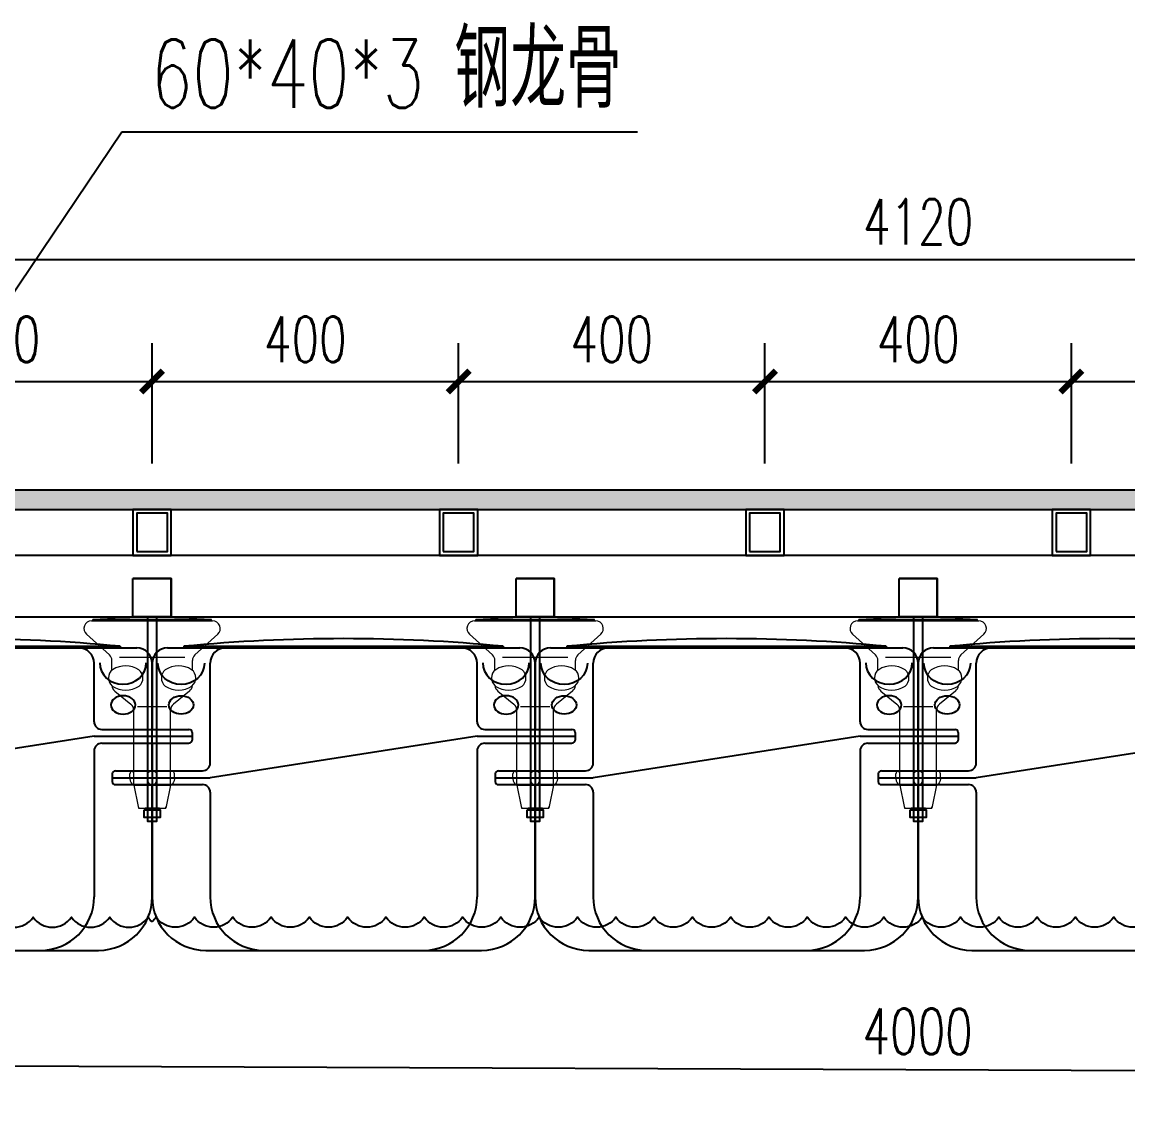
# Model space of a CAD drawing. Header units: millimetres. Extents: x -1003406 to 3312184, y 81337 to 716393.
# Drawn here: x 1093901 to 1095344, y 403350 to 404776 of the extents above; entities that cross this region are included whole.
import ezdxf

# ---------------------------------------------------------------- set-up
doc = ezdxf.new("R2010")
doc.units = ezdxf.units.MM
doc.header["$LTSCALE"] = 10
doc.layers.get('0').update_dxf_attribs({"linetype": 'CONTINUOUS'})
doc.layers.get('Defpoints').update_dxf_attribs({"linetype": 'CONTINUOUS'})
for name, color, linetype in [('DIM_LEAD', 3, 'CONTINUOUS'), ('PUB_DIM', 3, 'CONTINUOUS'), ('PUB_TEXT', 7, 'CONTINUOUS'), ('W-FLOAT_BOWL浮筒', 253, 'CONTINUOUS'), ('W-STEEL_FRAME钢架', 3, 'CONTINUOUS'), ('W-WOOD_STUD木龙骨', 25, 'CONTINUOUS'), ('变形缝', 4, 'CONTINUOUS'), ('塑木板', 32, 'CONTINUOUS'), ('短销钉', 253, 'CONTINUOUS'), ('螺栓', 146, 'CONTINUOUS'), ('龙骨', 10, 'CONTINUOUS')]:
    doc.layers.add(name, color=color, linetype=linetype)
doc.layers.add('伯利恒浮筒', color=5, linetype='CONTINUOUS', lineweight=5)
doc.styles.add('_TCH_DIM', font='SIMPLEX', dxfattribs={"bigfont": 'GBCBIG'})
doc.styles.add('_TCH_DIM_T3', font='SIMPLEX', dxfattribs={"width": 0.7058823529411765, "bigfont": 'GBCBIG'})
doc.dimstyles.new('_T&20', dxfattribs={"dimtxt": 59.5, "dimasz": 20, "dimexe": 50, "dimexo": 60, "dimgap": 20, "dimtad": 1, "dimdec": 0, "dimzin": 0, "dimdsep": 46, "dimtxsty": '_TCH_DIM_T3', "dimblk": 'ARCHTICK', "dimcen": 0.09, "dimclrt": 7, "dimazin": 2, "dimtfac": 1, "dimtdec": 0, "dimtix": 1, "dimtmove": 2, "dimatfit": 3, "dimfxl": 1, "dimtolj": 1, "dimtzin": 0, "dimarcsym": 0})
doc.dimstyles.new('_TCH_ARCH&&20', dxfattribs={"dimtxt": 59.5, "dimasz": 20, "dimexe": 50, "dimexo": 60, "dimgap": 25.25, "dimtad": 1, "dimdec": 0, "dimzin": 0, "dimdsep": 46, "dimtxsty": '_TCH_DIM_T3', "dimblk": 'ARCHTICK', "dimcen": 0.09, "dimclrt": 7, "dimazin": 2, "dimtfac": 1, "dimtdec": 0, "dimtix": 1, "dimtmove": 2, "dimatfit": 3, "dimfxl": 100, "dimtolj": 1, "dimtzin": 0, "dimarcsym": 0})

# ---------------------------------------------------------------- blocks, each defined once
blk = doc.blocks.new('blhft')
at = {"layer": 'W-FLOAT_BOWL浮筒'}
for p, q in [((-230, 395), (230, 395)), ((-208.5, 397), (208.1999999999534, 397)), ((-208.5, 397), (-208.5, 395)), ((208.1999999999534, 397), (208.1999999999534, 395)), ((-250, 234.5), (-250, 375)), ((-174.2640687120147, 244.5), (-174.2640687120147, 375)), ((174.2640687118983, 298.5), (174.2640687118983, 375)), ((250, 375), (250, 288.5)), ((174.2640687118983, 279.5), (-174.2640687120147, 225.5)), ((174.2640687118983, 279.5), (302.0747355405474, 279.5)), ((184.2640687118983, 288.5), (298.0747355405474, 288.5)), ((174.2640687118983, 260.5), (174.2640687118983, 70)), ((184.2640687118983, 270.5), (298.0747355405474, 270.5)), ((250, 270.5), (250, 70)), ((-298.0369826901006, 234.5), (-184.2640687120147, 234.5)), ((-302.0369826901006, 225.5), (-174.2640687120147, 225.5)), ((-298.0369826901006, 216.5), (-184.2640687120147, 216.5)), ((-250, 70), (-250, 216.5)), ((-174.2640687120147, 206.5), (-174.2640687120147, 70)), ((-180, 0), (180, 0))]:
    blk.add_line(p, q, dxfattribs=at)
at = {"layer": 'W-FLOAT_BOWL浮筒', "ltscale": 0.5}
for p, q in [((302.0747355405474, 284.5), (302.0747355405474, 274.5)), ((-302.0369826901006, 230.5), (-302.0369826901006, 220.5))]:
    blk.add_line(p, q, dxfattribs=at)
at = {"layer": 'W-FLOAT_BOWL浮筒'}
for centre, radius, start, end in [((-0.1500000000232831, -1768.484999999986), 2175.485005171261, 84.50425978993003, 95.49574021006995), ((-230, 375), 20, 90, 180), ((-154.2640687120147, 375), 20, 90, 180), ((154.2640687118983, 375), 20, 0, 90), ((230, 375), 20, 0, 90), ((184.2640687118983, 298.5), 10, 180, 270), ((298.0747355405474, 274.5), 4, 270, 0), ((184.2640687118983, 260.5), 10, 90, 180), ((-184.2640687120147, 244.5), 10, 270, 0), ((-298.0369826901006, 220.5), 4, 180, 270), ((-184.2640687120147, 206.5), 10, 0, 90), ((-180, 70), 70, 180, 270), ((-104.2640687120147, 70), 70, 180, 270), ((104.2640687118983, 70), 70, 270, 0), ((180, 70), 70, 270, 0)]:
    blk.add_arc(centre, radius, start, end, dxfattribs=at)
at = {"layer": 'W-FLOAT_BOWL浮筒', "ltscale": 0.5}
for centre, start, end in [((298.0747355405474, 284.5), 0, 90), ((-298.0369826901006, 230.5), 90, 180)]:
    blk.add_arc(centre, 4, start, end, dxfattribs=at)
at = {"layer": 'W-FLOAT_BOWL浮筒'}
blk.add_ellipse((211.8917544153519, 375.3981443897064), major_axis=(30.37499413499397, 0.05704229095236234), ratio=0.9218092521331709, start_param=3.141592653589793, end_param=6.283185307179586, dxfattribs=at)
at = {"layer": 'W-FLOAT_BOWL浮筒', "extrusion": (0, 0, -1)}
blk.add_ellipse((-212.1320343554253, 375.0000000000146), major_axis=(-30.37504769582881, 1.159501235391824e-12), ratio=0.9218092521331712, start_param=3.141592653589793, end_param=6.283185307179586, dxfattribs=at)
at = {"layer": 'W-FLOAT_BOWL浮筒'}
blk.add_ellipse((-212.1320343560074, 320.5), major_axis=(-16, 2.98329317162055e-15), ratio=0.75, dxfattribs=at)
at = {"layer": 'W-FLOAT_BOWL浮筒', "extrusion": (0, 0, -1)}
blk.add_ellipse((212.1320343558909, 320.5), major_axis=(16, -1.192181603916775e-14), ratio=0.75, dxfattribs=at)
blk = doc.blocks.new('dxd')
at = {"layer": '短销钉', "lineweight": 13}
for p, q in [((-77.5, 244.5), (-77.5, 246.5)), ((-77.5, 246.5), (77.5, 246.5)), ((77.5, 244.5), (77.5, 246.5)), ((-79, 244.5), (79, 244.5)), ((-85.69118730124319, 227.0684448128377), (-55.80881269875681, 200.1630985649754)), ((85.69118730124319, 227.0684448128377), (55.80881269875681, 200.1630985649754)), ((-52.5, 180.0623058987476), (-52.5, 192.7315433778131)), ((-42.50769273223705, 197.1839259753106), (42.49230726776295, 197.1839259753106)), ((52.5, 180.0623058987476), (52.5, 192.7315433778131)), ((-48.79320391049259, 152.8661777056332), (-27.70679608950741, 135.7907413347566)), ((48.79320391049259, 152.8661777056332), (27.70679608950741, 135.7907413347566)), ((-19.20000000001164, 132.789037047165), (19.20000000001164, 132.789037047165)), ((-24, 30), (-24, 128.0192817201823)), ((24, 30), (24, 128.0192817201823)), ((-29, 38.87411967464868), (-29, 45)), ((-26, 48), (-24, 48)), ((-6, 39), (-6, 44.32455532033782)), ((6, 39), (6, 44.32455532033782)), ((26, 48), (24, 48)), ((29, 38.87411967464868), (29, 45)), ((-24, 30), (24, 30)), ((-24, 30), (-18.40194193241769, 2.009709662153909)), ((24, 30), (18.40194193244679, 2.009709662153909)), ((-15.95049024320906, 0), (15.95049024320906, 0))]:
    blk.add_line(p, q, dxfattribs=at)
at = {"layer": '短销钉', "lineweight": 13, "ltscale": 0.1}
for p, q in [((-18.40194193241769, 2.009709662153909), (-18, 0)), ((-18, 0), (-15.95049024320906, 0)), ((15.95049024320906, 0), (18, 0)), ((18.40194193244679, 2.009709662153909), (18, 0))]:
    blk.add_line(p, q, dxfattribs=at)
at = {"layer": '短销钉', "lineweight": 13}
for centre, radius, start, end in [((0, -1254.06249999845), 1502.56249999845, 87.04345468654192, 92.95654531345808), ((-79, 234.5), 10, 90, 228.0009156405508), ((79, 234.5), 10, 311.9990843594492, 90), ((-62.5, 192.7315433778131), 10, 0, 48.00091564055078), ((62.5, 192.7315433778131), 10, 131.9990843594492, 180), ((-43.5, 170), 13.49999999999955, 126.5657369318358, 231.0000000002546), ((-34.52363483404042, 154.4883161433463), 31.37204003537892, 56.41657969937791, 122.8530887181568), ((-25.49996233111597, 170), 13.49999999999955, 308.3696395362614, 51.90106289520276), ((25.49996233111597, 170), 13.49999999999955, 128.0989371047973, 231.6303604637386), ((34.51582523426623, 154.5183921643038), 31.34266601666032, 57.12871926062825, 123.6019393643737), ((43.5, 170), 13.49999999999955, 308.9999999997454, 53.43426306816423), ((-42.5, 160.6376373202074), 10, 184.1478824734012, 231.0000000002546), ((-34.48837609545444, 185.5997806980449), 31.42076009486325, 236.1380561512875, 303.5569220443629), ((34.4883880604757, 185.5952856474905), 31.41702091548712, 236.4385283679592, 303.8664934392513), ((42.5, 160.6376373202074), 10, 308.9999999997454, 355.8521175265988), ((-34, 128.0192817201823), 10, 0, 51.00000000025459), ((34, 128.0192817201823), 10, 128.9999999997454, 180), ((-26, 45), 3, 90, 180), ((-3, 44.32455532033782), 3, 115.3769335256795, 180), ((0, 38), 10, 64.62306647432047, 115.3769335256795), ((3, 44.32455532033782), 3, 0, 64.62306647432047), ((26, 45), 3, 0, 90), ((-15.95049024320906, 2.5), 2.5, 191.3099324743677, 270), ((15.95049024320906, 2.5), 2.5, 270, 348.6900675256323)]:
    blk.add_arc(centre, radius, start, end, dxfattribs=at)
for centre, major_axis, ratio, start_param, end_param in [((-23, 38.87411967464868), (1.677748740859258e-13, -9), 0.6666666666666728, 4.71238898038469, 6.115737227959887), ((0, 39), (1.732856390789222e-13, 9), 0.6666666666666603, 1.570796326794897, 4.71238898038469)]:
    blk.add_ellipse(centre, major_axis=major_axis, ratio=ratio, start_param=start_param, end_param=end_param, dxfattribs=at)
at = {"layer": '短销钉', "lineweight": 13, "extrusion": (0, 0, -1)}
blk.add_ellipse((23, 38.87411967464868), major_axis=(-1.73285639078919e-13, -9), ratio=0.6666666666666728, start_param=4.71238898038469, end_param=6.115737227959805, dxfattribs=at)
blk = doc.blocks.new('短销固定件正视面')
at = {"layer": '塑木板', "color": 156}
blk.add_lwpolyline([(2149439.269028792, 351498.7318098359), (2149442.269028792, 351498.7318098359), (2149489.269028792, 351498.7318098359), (2149489.269028792, 351451.7318098359), (2149489.269028792, 351448.7318098359), (2149439.269028792, 351448.7318098359)], close=True, dxfattribs=at)
at = {"layer": '塑木板', "color": 5}
blk.add_lwpolyline([(2149489.269028792, 351448.7318098359), (2149489.269028792, 351498.7318098359), (2149439.269028792, 351498.7318098359)], dxfattribs=at)
at = {"layer": '螺栓', "color": 156}
blk.add_lwpolyline([(2149458.269028792, 351448.7318098359), (2149458.269028792, 351181.7318113856), (2149470.269028792, 351181.7318113856), (2149470.269028792, 351448.7318098359)], dxfattribs=at)
for points in [[(2149453.769028792, 351196.7318113856), (2149474.769028792, 351196.7318113856), (2149474.769028792, 351186.7318113856), (2149453.769028792, 351186.7318113856)], [(2149455.269028792, 351198.7318113856), (2149473.269028792, 351198.7318113856), (2149473.269028792, 351196.7318113856), (2149455.269028792, 351196.7318113856)], [(2149458.769028792, 351196.7318113856), (2149469.769028792, 351196.7318113856), (2149469.769028792, 351186.7318113856), (2149458.769028792, 351186.7318113856)]]:
    blk.add_lwpolyline(points, close=True, dxfattribs=at)
blk = doc.blocks.new('_ArchTick')
at = {"color": 0, "const_width": 0.4}
blk.add_lwpolyline([(-0.7071067811866669, -0.7071067811866669), (0.7071067811866669, 0.7071067811866669)], dxfattribs=at)
blk = doc.blocks.new('*D561')
at = {"layer": 'Defpoints', "color": 0, "transparency": 16777216}
for p in [(1093070.399660657, 403649.7110794763), (1097070.399660657, 403633.7826235028), (1097069.470082919, 403400.3443694336)]:
    blk.add_point(p, dxfattribs=at)
at = {"layer": 'PUB_DIM', "color": 0, "lineweight": -2, "transparency": 16777216}
for p, q in [((1093070.160735712, 403589.7115551876), (1093069.270978798, 403366.2732218332)), ((1097070.160735712, 403573.7830992141), (1097069.270978798, 403350.3447658597)), ((1093069.470082919, 403416.2728254071), (1097069.470082919, 403400.3443694336))]:
    blk.add_line(p, q, dxfattribs=at)
at = {"layer": 'PUB_DIM', "color": 0, "lineweight": -2, "transparency": 16777216, "xscale": 20, "yscale": 20, "zscale": 20}
for p, rotation in [((1093069.470082919, 403416.2728254071), 179.7718428806145), ((1097069.470082919, 403400.3443694336), 359.7718428806145)]:
    blk.add_blockref('_ArchTick', p, dxfattribs=dict(at, rotation=rotation))
at = {"layer": 'PUB_DIM', "color": 7, "transparency": 16777216, "insert": (1095069.668191519, 403458.0582029764), "char_height": 59.5, "attachment_point": 5, "rotation": 359.7718428806145, "style": '_TCH_DIM_T3'}
blk.add_mtext('\\A1;4000', dxfattribs=at)
blk = doc.blocks.new('*D562')
at = {"layer": 'Defpoints', "color": 0, "transparency": 16777216}
for p in [(1093010.396961009, 404465.2903053933), (1093010.396961009, 404214.5731461481), (1097130.352226974, 404164.5243428337)]:
    blk.add_point(p, dxfattribs=at)
at = {"layer": 'PUB_DIM', "color": 0, "lineweight": -2, "transparency": 16777216}
for p, q in [((1093010.396961009, 404274.5731461481), (1093010.396961009, 404515.2903053933)), ((1097130.352226974, 404224.5243428337), (1097130.352226974, 404515.2903053933)), ((1097130.352226974, 404465.2903053933), (1093010.396961009, 404465.2903053933))]:
    blk.add_line(p, q, dxfattribs=at)
at = {"layer": 'PUB_DIM', "color": 0, "lineweight": -2, "transparency": 16777216, "xscale": 20, "yscale": 20, "zscale": 20, "rotation": 180}
blk.add_blockref('_ArchTick', (1093010.396961009, 404465.2903053933), dxfattribs=at)
at = {"layer": 'PUB_DIM', "color": 0, "lineweight": -2, "transparency": 16777216, "xscale": 20, "yscale": 20, "zscale": 20}
blk.add_blockref('_ArchTick', (1097130.352226974, 404465.2903053933), dxfattribs=at)
at = {"layer": 'PUB_DIM', "color": 7, "transparency": 16777216, "insert": (1095070.374593991, 404515.0403053933), "char_height": 59.5, "attachment_point": 5, "style": '_TCH_DIM_T3'}
blk.add_mtext('\\A1;4120', dxfattribs=at)
blk = doc.blocks.new('*D566')
at = {"layer": 'Defpoints', "color": 0, "transparency": 16777216}
for p in [(1094070.396875625, 404306.5343641283), (1093670.396875625, 404139.4517951121), (1094070.396875625, 404139.4517951121)]:
    blk.add_point(p, dxfattribs=at)
at = {"layer": 'PUB_DIM', "color": 0, "lineweight": -2, "transparency": 16777216}
for p, q in [((1093670.396875625, 404199.4517951121), (1093670.396875625, 404356.5343641283)), ((1094070.396875625, 404199.4517951121), (1094070.396875625, 404356.5343641283)), ((1093670.396875625, 404306.5343641283), (1094070.396875625, 404306.5343641283))]:
    blk.add_line(p, q, dxfattribs=at)
at = {"layer": 'PUB_DIM', "color": 0, "lineweight": -2, "transparency": 16777216, "xscale": 20, "yscale": 20, "zscale": 20, "rotation": 180}
blk.add_blockref('_ArchTick', (1093670.396875625, 404306.5343641283), dxfattribs=at)
at = {"layer": 'PUB_DIM', "color": 0, "lineweight": -2, "transparency": 16777216, "xscale": 20, "yscale": 20, "zscale": 20}
blk.add_blockref('_ArchTick', (1094070.396875625, 404306.5343641283), dxfattribs=at)
at = {"layer": 'PUB_DIM', "color": 7, "transparency": 16777216, "insert": (1093870.396875625, 404361.5343641283), "char_height": 59.5, "attachment_point": 5, "style": '_TCH_DIM_T3'}
blk.add_mtext('\\A1;400', dxfattribs=at)
blk = doc.blocks.new('*D567')
at = {"layer": 'Defpoints', "color": 0, "transparency": 16777216}
for p in [(1094470.396875625, 404306.5343641283), (1094070.396875625, 404139.4517951121), (1094470.396875625, 404139.4517951121)]:
    blk.add_point(p, dxfattribs=at)
at = {"layer": 'PUB_DIM', "color": 0, "lineweight": -2, "transparency": 16777216}
for p, q in [((1094070.396875625, 404199.4517951121), (1094070.396875625, 404356.5343641283)), ((1094470.396875625, 404199.4517951121), (1094470.396875625, 404356.5343641283)), ((1094070.396875625, 404306.5343641283), (1094470.396875625, 404306.5343641283))]:
    blk.add_line(p, q, dxfattribs=at)
at = {"layer": 'PUB_DIM', "color": 0, "lineweight": -2, "transparency": 16777216, "xscale": 20, "yscale": 20, "zscale": 20, "rotation": 180}
blk.add_blockref('_ArchTick', (1094070.396875625, 404306.5343641283), dxfattribs=at)
at = {"layer": 'PUB_DIM', "color": 0, "lineweight": -2, "transparency": 16777216, "xscale": 20, "yscale": 20, "zscale": 20}
blk.add_blockref('_ArchTick', (1094470.396875625, 404306.5343641283), dxfattribs=at)
at = {"layer": 'PUB_DIM', "color": 7, "transparency": 16777216, "insert": (1094270.396875625, 404361.5343641283), "char_height": 59.5, "attachment_point": 5, "style": '_TCH_DIM_T3'}
blk.add_mtext('\\A1;400', dxfattribs=at)
blk = doc.blocks.new('*D568')
at = {"layer": 'Defpoints', "color": 0, "transparency": 16777216}
for p in [(1094870.396875625, 404306.5343641283), (1094470.396875625, 404139.4517951121), (1094870.396875625, 404139.4517951121)]:
    blk.add_point(p, dxfattribs=at)
at = {"layer": 'PUB_DIM', "color": 0, "lineweight": -2, "transparency": 16777216}
for p, q in [((1094470.396875625, 404199.4517951121), (1094470.396875625, 404356.5343641283)), ((1094870.396875625, 404199.4517951121), (1094870.396875625, 404356.5343641283)), ((1094470.396875625, 404306.5343641283), (1094870.396875625, 404306.5343641283))]:
    blk.add_line(p, q, dxfattribs=at)
at = {"layer": 'PUB_DIM', "color": 0, "lineweight": -2, "transparency": 16777216, "xscale": 20, "yscale": 20, "zscale": 20, "rotation": 180}
blk.add_blockref('_ArchTick', (1094470.396875625, 404306.5343641283), dxfattribs=at)
at = {"layer": 'PUB_DIM', "color": 0, "lineweight": -2, "transparency": 16777216, "xscale": 20, "yscale": 20, "zscale": 20}
blk.add_blockref('_ArchTick', (1094870.396875625, 404306.5343641283), dxfattribs=at)
at = {"layer": 'PUB_DIM', "color": 7, "transparency": 16777216, "insert": (1094670.396875625, 404361.5343641283), "char_height": 59.5, "attachment_point": 5, "style": '_TCH_DIM_T3'}
blk.add_mtext('\\A1;400', dxfattribs=at)
blk = doc.blocks.new('*D569')
at = {"layer": 'Defpoints', "color": 0, "transparency": 16777216}
for p in [(1095270.396875625, 404306.5343641283), (1094870.396875625, 404139.4517951121), (1095270.396875625, 404139.4517951121)]:
    blk.add_point(p, dxfattribs=at)
at = {"layer": 'PUB_DIM', "color": 0, "lineweight": -2, "transparency": 16777216}
for p, q in [((1094870.396875625, 404199.4517951121), (1094870.396875625, 404356.5343641283)), ((1095270.396875625, 404199.4517951121), (1095270.396875625, 404356.5343641283)), ((1094870.396875625, 404306.5343641283), (1095270.396875625, 404306.5343641283))]:
    blk.add_line(p, q, dxfattribs=at)
at = {"layer": 'PUB_DIM', "color": 0, "lineweight": -2, "transparency": 16777216, "xscale": 20, "yscale": 20, "zscale": 20, "rotation": 180}
blk.add_blockref('_ArchTick', (1094870.396875625, 404306.5343641283), dxfattribs=at)
at = {"layer": 'PUB_DIM', "color": 0, "lineweight": -2, "transparency": 16777216, "xscale": 20, "yscale": 20, "zscale": 20}
blk.add_blockref('_ArchTick', (1095270.396875625, 404306.5343641283), dxfattribs=at)
at = {"layer": 'PUB_DIM', "color": 7, "transparency": 16777216, "insert": (1095070.396875625, 404361.5343641283), "char_height": 59.5, "attachment_point": 5, "style": '_TCH_DIM_T3'}
blk.add_mtext('\\A1;400', dxfattribs=at)
blk = doc.blocks.new('*D570')
at = {"layer": 'Defpoints', "color": 0, "transparency": 16777216}
for p in [(1095670.396875625, 404306.5343641283), (1095270.396875625, 404139.4517951121), (1095670.396875625, 404139.4517951121)]:
    blk.add_point(p, dxfattribs=at)
at = {"layer": 'PUB_DIM', "color": 0, "lineweight": -2, "transparency": 16777216}
for p, q in [((1095270.396875625, 404199.4517951121), (1095270.396875625, 404356.5343641283)), ((1095670.396875625, 404199.4517951121), (1095670.396875625, 404356.5343641283)), ((1095270.396875625, 404306.5343641283), (1095670.396875625, 404306.5343641283))]:
    blk.add_line(p, q, dxfattribs=at)
at = {"layer": 'PUB_DIM', "color": 0, "lineweight": -2, "transparency": 16777216, "xscale": 20, "yscale": 20, "zscale": 20, "rotation": 180}
blk.add_blockref('_ArchTick', (1095270.396875625, 404306.5343641283), dxfattribs=at)
at = {"layer": 'PUB_DIM', "color": 0, "lineweight": -2, "transparency": 16777216, "xscale": 20, "yscale": 20, "zscale": 20}
blk.add_blockref('_ArchTick', (1095670.396875625, 404306.5343641283), dxfattribs=at)
at = {"layer": 'PUB_DIM', "color": 7, "transparency": 16777216, "insert": (1095470.396875625, 404361.5343641283), "char_height": 59.5, "attachment_point": 5, "style": '_TCH_DIM_T3'}
blk.add_mtext('\\A1;400', dxfattribs=at)
blk = doc.blocks.new('*U541')
at = {"layer": '龙骨'}
for points in [[(-25, -30), (25, -30), (25, 30), (-25, 30)], [(-20, -25), (20, -25), (20, 25), (-20, 25)]]:
    blk.add_lwpolyline(points, close=True, dxfattribs=at)
blk = doc.blocks.new('*U542')
at = {"layer": '变形缝', "color": 0, "linetype": 'ByBlock', "lineweight": -2, "transparency": 16777216}
for p in [(800, 0), (1200, 0), (1600, 0), (2000, 0)]:
    blk.add_blockref('*U541', p, dxfattribs=at)

msp = doc.modelspace()

# ---------------------------------------------------------------- hatches: boundary and pattern name
at = {"layer": 'W-WOOD_STUD木龙骨'}
h = msp.add_hatch(dxfattribs=at)
h.set_pattern_fill('木纹03', color=256, scale=100)
h.set_pattern_definition([(0, (-53054.51155521697, -38965.61198985297), (200, 200), [10, -190]), (90, (-52974.51155521697, -38895.61198985297), (-200, 200), [20, -180]), (45, (-53014.51155521697, -38915.61198985297), (0, 199.9980819908031), [14.14, -42.42, 14.14, -28.28, 99, -85]), (45, (-53064.51155521697, -38975.61198985297), (0, 200.000000003805), [14.142, -28.284, 14.142, -226.2]), (45, (-52994.51155521697, -38955.61198985297), (0, 200.000000003805), [14.142, -268.7007124]), (45, (-52974.51155521697, -38965.61198985297), (0, 200.000000003805), [14.142, -268.7007124]), (45, (-53004.51155521697, -38945.61198985297), (0, 200.000000003805), [14.142, -268.7007124]), (45, (-53014.51155521697, -38935.61198985297), (0, 200.000000003805), [28.284, -254.5587124]), (45, (-52964.51155521697, -38785.61198985297), (0, 200.000000003805), [28.284, -254.5587124]), (45, (-53034.51155521697, -38925.61198985297), (0, 200.000000003805), [56.568, -226.2747124]), (45, (-53044.51155521697, -38915.61198985297), (0, 200.000000003805), [56.568, -226.2747124]), (45, (-52914.51155521697, -38855.61198985297), (0, 200.000000003805), [56.568, -226.2747124]), (45, (-53054.51155521697, -38895.61198985297), (0, 200.000000003805), [42.4264, -240.4163124]), (45, (-53094.51155521697, -38865.61198985297), (0, 200.000000003805), [42.4264, -240.4163124]), (45, (-53074.51155521697, -38885.61198985297), (0, 200.000000003805), [42.4264, -240.4163124]), (45, (-52944.51155521697, -38825.61198985297), (0, 200.000000003805), [70.71068, -212.1320324]), (45, (-52964.51155521697, -38815.61198985297), (0, 200.000000003805), [70.71068, -212.1320324]), (45, (-52944.51155521697, -38865.61198985297), (0, 200.000000003805), [98.99494920000001, -183.847763]), (26.56505119999999, (-53034.51155521697, -38945.61198985297), (200.0000000000188, 8.001289630854558e-08), [22.360678, -424.8529160000001]), (26.56505119999999, (-52994.51155521697, -38885.61198985297), (200.0000000000188, 8.001289630854558e-08), [22.360678, -424.8529160000001]), (26.56505119999999, (-53004.51155521697, -38905.61198985297), (200.0000000000188, 8.001289630854558e-08), [22.360678, -424.8529160000001]), (26.56505119999999, (-53044.51155521697, -38965.61198985297), (200.0000000000188, 8.001289630854558e-08), [44.72135999999999, -402.4922354]), (26.56505119999999, (-53004.51155521697, -38875.61198985297), (200.0000000000188, 8.001289630854558e-08), [67.0820392, -380.1315562]), (26.56505119999999, (-53024.51155521697, -38865.61198985297), (200.0000000000188, 8.001289630854558e-08), [89.44271900000001, -357.7708764]), (26.56505119999999, (-53044.51155521697, -38855.61198985297), (200.0000000000188, 8.001289630854558e-08), [89.44271900000001, -357.7708764]), (26.56505119999999, (-53074.51155521697, -38795.61198985297), (200.0000000000188, 8.001289630854558e-08), [89.44271900000001, -357.7708764]), (26.56505119999999, (-53074.51155521697, -38815.61198985297), (200.0000000000188, 8.001289630854558e-08), [111.8034, -335.4101954]), (26.56505119999999, (-53064.51155521697, -38835.61198985297), (200.0000000000188, 8.001289630854558e-08), [111.8034, -335.4101954]), (63.43494882, (-52994.51155521697, -38915.61198985297), (1.019972994953378e-08, 200.0000000000188), [22.36067799999998, -424.8529159999997]), (63.43494882, (-53024.51155521697, -38935.61198985297), (1.019972994953378e-08, 200.0000000000188), [22.36067799999998, -424.8529159999997]), (63.43494882, (-53054.51155521697, -38965.61198985297), (1.019972994953378e-08, 200.0000000000188), [44.72135999999995, -402.4922353999997]), (63.43494882, (-52994.51155521697, -38935.61198985297), (1.019972994953378e-08, 200.0000000000188), [44.72135999999995, -402.4922353999997]), (63.43494882, (-53074.51155521697, -38975.61198985297), (1.019972994953378e-08, 200.0000000000188), [67.08203919999991, -380.1315561999997]), (63.43494882, (-53094.51155521697, -38975.61198985297), (1.019972994953378e-08, 200.0000000000188), [89.44271899999993, -357.7708763999996]), (63.43494882, (-52914.51155521697, -38965.61198985297), (1.019972994953378e-08, 200.0000000000188), [89.44271899999993, -357.7708763999996]), (63.43494882, (-52984.51155521697, -38945.61198985297), (1.019972994953378e-08, 200.0000000000188), [89.44271899999993, -357.7708763999996]), (63.43494882, (-52944.51155521697, -38965.61198985297), (1.019972994953378e-08, 200.0000000000188), [111.8033999999999, -335.4101953999996]), (63.43494882, (-52964.51155521697, -38955.61198985297), (1.019972994953378e-08, 200.0000000000188), [111.8033999999999, -335.4101953999996])])
h.paths.add_polyline_path([(1093010.396875625, 404139.5243428308), (1097130.352226974, 404139.5243428337), (1097130.352226974, 404164.5243428337), (1093010.396875625, 404164.5243428308)])

# ---------------------------------------------------------------- linework, layer by layer
at = {"color": 4}
for points in [[(1093865.030932843, 403607.0115544794, 0.52056705), (1093915.030932843, 403607.0115544794, 0.52056705), (1093965.030932843, 403607.0115544794, 0.52056705), (1094015.030932843, 403607.0115544794, 0.52056705), (1094065.030932843, 403607.0115544794, 0.06469367622760479), (1094070.334442161, 403601.2040880609, 0.06469367622760479)], [(1095375.637951478, 403607.0115544794, -0.52056705), (1095325.637951478, 403607.0115544794, -0.52056705), (1095275.637951478, 403607.0115544794, -0.52056705), (1095225.637951478, 403607.0115544794, -0.52056705), (1095175.637951478, 403607.0115544794, -0.52056705), (1095125.637951478, 403607.0115544794, -0.52056705), (1095075.637951478, 403607.0115544794, -0.52056705), (1095025.637951478, 403607.0115544794, -0.52056705), (1094975.637951478, 403607.0115544794, -0.52056705), (1094925.637951478, 403607.0115544794, -0.52056705), (1094875.637951478, 403607.0115544794, -0.52056705), (1094825.637951478, 403607.0115544794, -0.52056705), (1094775.637951478, 403607.0115544794, -0.52056705), (1094725.637951478, 403607.0115544794, -0.52056705), (1094675.637951478, 403607.0115544794, -0.52056705), (1094625.637951478, 403607.0115544794, -0.52056705), (1094575.637951478, 403607.0115544794, -0.52056705), (1094525.637951478, 403607.0115544794, -0.52056705), (1094475.637951478, 403607.0115544794, -0.52056705), (1094425.637951478, 403607.0115544794, -0.52056705), (1094375.637951478, 403607.0115544794, -0.52056705), (1094325.637951478, 403607.0115544794, -0.52056705), (1094275.637951478, 403607.0115544794, -0.52056705), (1094225.637951478, 403607.0115544794, -0.52056705), (1094175.637951478, 403607.0115544794, -0.52056705), (1094125.637951478, 403607.0115544794, -0.52056705), (1094075.637951478, 403607.0115544794, -0.06469367622760479), (1094070.334442161, 403601.2040880609, -0.06469367622760479)]]:
    msp.add_lwpolyline(points, format="xyb", dxfattribs=at)
at = {"layer": 'DIM_LEAD'}
for p, q in [((1093677.785994518, 404109.4517951121), (1094030.97582101, 404632.4291010854)), ((1094030.97582101, 404632.4291010854), (1094704.142697566, 404632.4291010854))]:
    msp.add_line(p, q, dxfattribs=at)
at = {"layer": 'W-STEEL_FRAME钢架'}
msp.add_lwpolyline([(1093070.396875625, 403999.4517951121), (1097070.399660657, 403999.4517950927), (1097070.399660657, 404079.4517950927), (1093070.396875625, 404079.4517951121)], close=True, dxfattribs=at)
at = {"layer": 'W-WOOD_STUD木龙骨'}
msp.add_lwpolyline([(1093010.396875625, 404139.5243428308), (1097130.352226974, 404139.5243428337), (1097130.352226974, 404164.5243428337), (1093010.396875625, 404164.5243428308)], close=True, dxfattribs=at)

# ---------------------------------------------------------------- block references
at = {"layer": '伯利恒浮筒'}
for p in [(1093820.399660657, 403563.7826235027), (1094320.399660657, 403563.7826235027), (1094820.399660657, 403563.7826235027), (1095320.399660657, 403563.7826235027)]:
    msp.add_blockref('blhft', p, dxfattribs=at)
at = {"layer": '变形缝'}
msp.add_blockref('*U542', (1093270.396875625, 404109.4517951121), dxfattribs=at)
at = {"layer": '塑木板', "color": 0}
for p in [(-1055393.869368135, 52550.71998527623), (-1054893.869368135, 52550.71998527623), (-1054393.869368135, 52550.71998527623)]:
    msp.add_blockref('短销固定件正视面', p, dxfattribs=at)
at = {"layer": '短销钉'}
for p in [(1094070.399660657, 403749.4517966618), (1094570.399660657, 403749.4517966618), (1095070.399660657, 403749.4517966618)]:
    msp.add_blockref('dxd', p, dxfattribs=at)

# ---------------------------------------------------------------- texts
at = {"layer": 'PUB_TEXT', "color": 7, "style": '_TCH_DIM'}
msp.add_text('钢龙骨', height=101.2765957446808, dxfattribs=at).set_placement((1094464.876740119, 404663.9291010854))
at = {"layer": 'PUB_TEXT', "color": 7, "style": '_TCH_DIM', "width": 0.7058823529411765}
msp.add_text('60*40*3', height=89.25, dxfattribs=at).set_placement((1094068.876740119, 404663.9291010854))

# ---------------------------------------------------------------- dimensions: what is measured, and where the dimension line sits
at = {"layer": 'PUB_DIM'}
dim = msp.add_linear_dim(base=(1093010.396961009, 404465.2903053933), p1=(1097130.352226974, 404164.5243428337), p2=(1093010.396961009, 404214.5731461481), dimstyle='_T&20', dxfattribs=at)
dim.commit()
dim.dimension.update_dxf_attribs({"geometry": '*D562', "text_midpoint": (1095070.374593991, 404515.0403053933)})
for p1, p2, distance, dimstyle, picture, middle in [((1093670.396875625, 404139.4517951121), (1094070.396875625, 404139.4517951121), 167.0825690162019, '_TCH_ARCH&&20', '*D566', (1093870.396875625, 404361.5343641283)), ((1094070.396875625, 404139.4517951121), (1094470.396875625, 404139.4517951121), 167.0825690162019, '_TCH_ARCH&&20', '*D567', (1094270.396875625, 404361.5343641283)), ((1094470.396875625, 404139.4517951121), (1094870.396875625, 404139.4517951121), 167.0825690162019, '_TCH_ARCH&&20', '*D568', (1094670.396875625, 404361.5343641283)), ((1094870.396875625, 404139.4517951121), (1095270.396875625, 404139.4517951121), 167.0825690162019, '_TCH_ARCH&&20', '*D569', (1095070.396875625, 404361.5343641283)), ((1095270.396875625, 404139.4517951121), (1095670.396875625, 404139.4517951121), 167.0825690162019, '_TCH_ARCH&&20', '*D570', (1095470.396875625, 404361.5343641283)), ((1093070.399660657, 403649.7110794762), (1097070.399660657, 403633.7826235027), -233.44010490405043, '_T&20', '*D561', (1095069.668191519, 403458.0582029764))]:
    dim = msp.add_aligned_dim(p1=p1, p2=p2, distance=distance, dimstyle=dimstyle, dxfattribs=at)
    dim.commit()
    dim.dimension.update_dxf_attribs({"geometry": picture, "text_midpoint": middle})

doc.saveas('drawing.dxf')
